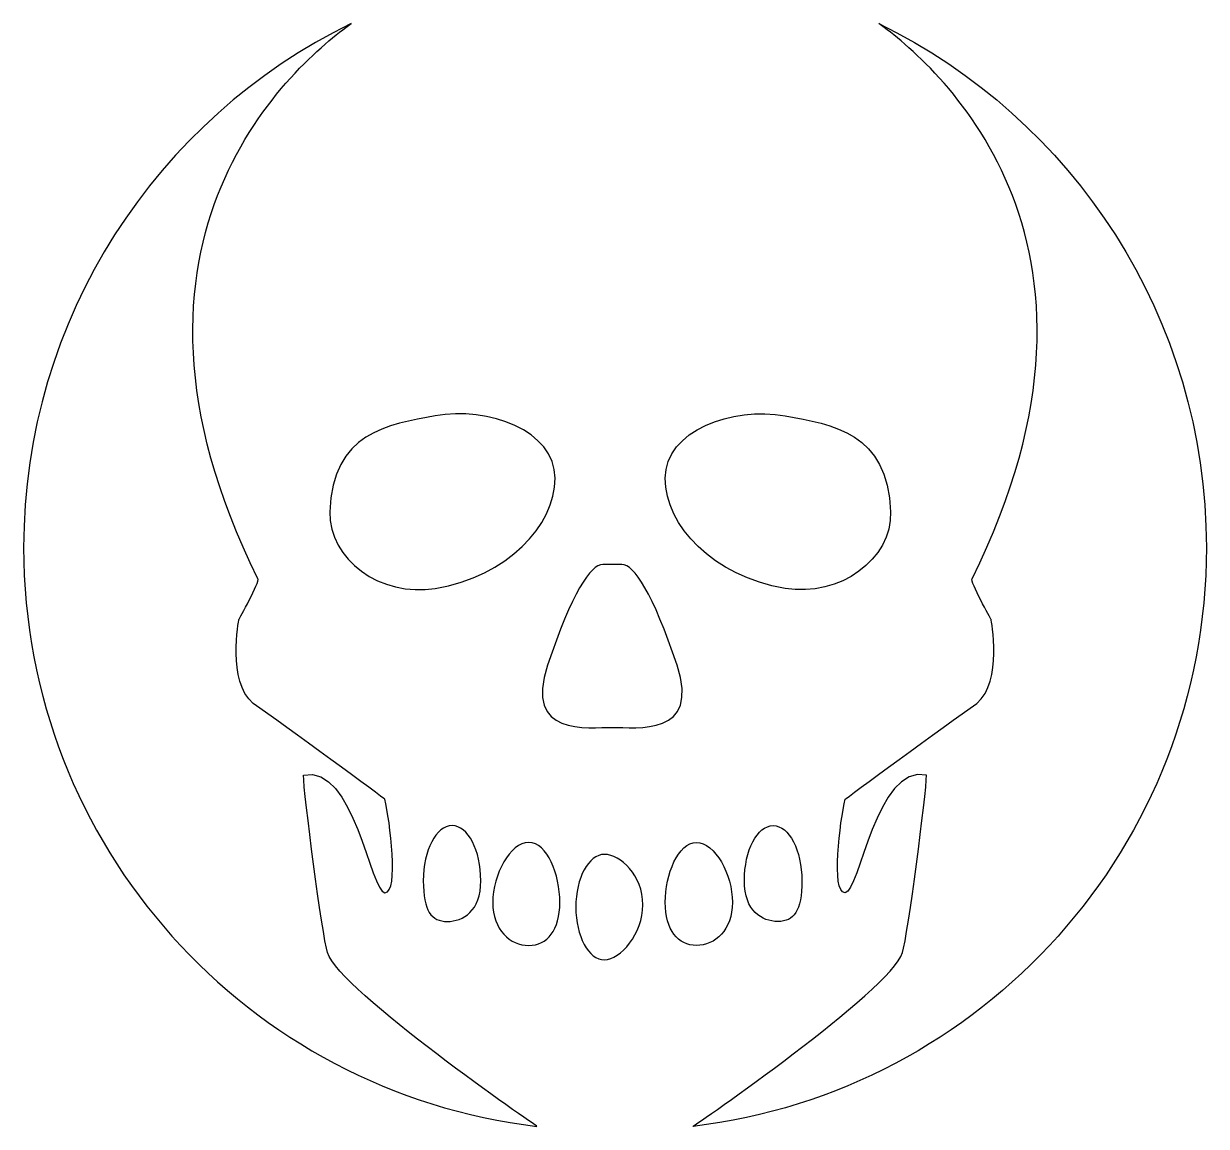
# Model space of a CAD drawing. Header units: centimetres. Extents: x -9.5 to 9.5, y -8.9 to 8.9.
import ezdxf

# ---------------------------------------------------------------- set-up
doc = ezdxf.new("R2010")
doc.units = ezdxf.units.CM
doc.header["$MEASUREMENT"] = 0
doc.layers.add('Camada 1', color=7, linetype='Continuous')

msp = doc.modelspace()

# ---------------------------------------------------------------- linework, layer by layer
at = {"layer": 'Camada 1'}
for points, knots in [([(-1.25469, -8.86095), (-5.90128, -8.30913), (-9.50459, -4.35565), (-9.50459, 0.43945), (-9.50459, 0.43945), (-9.50459, 4.1402), (-7.35826, 7.33967), (-4.24253, 8.86095), (-4.24253, 8.86095), (-5.08369, 8.25762), (-8.47285, 5.44618), (-5.73843, -0.06114), (-5.73843, -0.06114), (-5.69991, -0.09966), (-6.04654, -0.71585), (-6.04654, -0.71585), (-6.04654, -0.71585), (-6.04654, -0.71585), (-6.2391, -1.71719), (-5.81548, -2.0638), (-5.81548, -2.0638), (-5.31481, -2.41043), (-3.69725, -3.60434), (-3.69725, -3.60434), (-3.69725, -3.60434), (-3.62023, -3.95097), (-3.46616, -5.10635), (-3.69725, -5.10635), (-3.69725, -5.10635), (-3.92834, -5.10635), (-4.19789, -3.02662), (-5.00667, -3.21921), (-5.00667, -3.21921), (-5.00667, -3.48879), (-4.70438, -5.80408), (-4.62154, -6.06917), (-4.62154, -6.06917), (-4.42898, -6.68539), (-1.25469, -8.86095), (-1.25469, -8.86095)], [0, 0, 0, 0, 0.09090909, 0.09090909, 0.09090909, 0.09090909, 0.18181818, 0.18181818, 0.18181818, 0.18181818, 0.27272727, 0.27272727, 0.27272727, 0.27272727, 0.36363636, 0.36363636, 0.36363636, 0.36363636, 0.45454545, 0.45454545, 0.45454545, 0.45454545, 0.54545455, 0.54545455, 0.54545455, 0.54545455, 0.63636364, 0.63636364, 0.63636364, 0.63636364, 0.72727273, 0.72727273, 0.72727273, 0.72727273, 0.81818182, 0.81818182, 0.81818182, 0.81818182, 1, 1, 1, 1]), ([(1.25467, -8.86095), (5.90126, -8.30913), (9.50459, -4.35565), (9.50459, 0.43945), (9.50459, 0.43945), (9.50459, 4.14023), (7.35826, 7.33968), (4.2425, 8.86095), (4.2425, 8.86095), (5.08369, 8.25762), (8.47284, 5.44618), (5.7384, -0.06114), (5.7384, -0.06114), (5.69988, -0.09966), (6.04651, -0.71585), (6.04651, -0.71585), (6.04651, -0.71585), (6.04651, -0.71585), (6.23907, -1.71719), (5.81545, -2.0638), (5.81545, -2.0638), (5.31478, -2.41043), (3.69722, -3.60434), (3.69722, -3.60434), (3.69722, -3.60434), (3.6202, -3.95097), (3.46616, -5.10635), (3.69722, -5.10635), (3.69722, -5.10635), (3.92831, -5.10635), (4.19789, -3.02662), (5.00667, -3.21921), (5.00667, -3.21921), (5.00667, -3.48879), (4.70436, -5.80408), (4.62152, -6.06917), (4.62152, -6.06917), (4.42898, -6.68539), (1.25467, -8.86095), (1.25467, -8.86095)], [0, 0, 0, 0, 0.09090909, 0.09090909, 0.09090909, 0.09090909, 0.18181818, 0.18181818, 0.18181818, 0.18181818, 0.27272727, 0.27272727, 0.27272727, 0.27272727, 0.36363636, 0.36363636, 0.36363636, 0.36363636, 0.45454545, 0.45454545, 0.45454545, 0.45454545, 0.54545455, 0.54545455, 0.54545455, 0.54545455, 0.63636364, 0.63636364, 0.63636364, 0.63636364, 0.72727273, 0.72727273, 0.72727273, 0.72727273, 0.81818182, 0.81818182, 0.81818182, 0.81818182, 1, 1, 1, 1]), ([(-4.58302, 1.01719), (-4.5445, 2.28812), (-3.64184, 2.42073), (-2.88847, 2.5577), (-2.88847, 2.5577), (-2.04119, 2.71174), (-0.96283, 2.32209), (-0.96283, 1.55636), (-0.96283, 1.55636), (-0.96283, 0.79066), (-1.73309, -0.02267), (-2.88847, -0.21521), (-2.88847, -0.21521), (-3.76551, -0.36137), (-4.60622, 0.25186), (-4.58302, 1.01719)], [0, 0, 0, 0, 0.2, 0.2, 0.2, 0.2, 0.4, 0.4, 0.4, 0.4, 0.6, 0.6, 0.6, 0.6, 1, 1, 1, 1]), ([(4.42898, 1.01719), (4.39046, 2.28812), (3.4878, 2.42073), (2.7344, 2.5577), (2.7344, 2.5577), (1.88712, 2.71174), (0.80876, 2.32209), (0.80876, 1.55636), (0.80876, 1.55636), (0.80876, 0.79066), (1.57902, -0.02267), (2.7344, -0.21521), (2.7344, -0.21521), (3.61147, -0.36137), (4.45216, 0.25186), (4.42898, 1.01719)], [0, 0, 0, 0, 0.2, 0.2, 0.2, 0.2, 0.4, 0.4, 0.4, 0.4, 0.6, 0.6, 0.6, 0.6, 1, 1, 1, 1]), ([(0.11085, 0.16992), (0.30341, 0.16992), (0.61152, -0.29223), (0.99665, -1.44764), (0.99665, -1.44764), (1.38178, -2.60305), (0.34194, -2.44898), (-0.04322, -2.44898), (-0.04322, -2.44898), (-0.42838, -2.44898), (-1.46821, -2.60305), (-1.08309, -1.44764), (-1.08309, -1.44764), (-0.69797, -0.29223), (-0.38986, 0.16992), (-0.19729, 0.16992), (-0.19729, 0.16992), (-0.19729, 0.16992), (0.11085, 0.16992), (0.11085, 0.16992)], [0, 0, 0, 0, 0.16666667, 0.16666667, 0.16666667, 0.16666667, 0.33333333, 0.33333333, 0.33333333, 0.33333333, 0.5, 0.5, 0.5, 0.5, 0.66666667, 0.66666667, 0.66666667, 0.66666667, 1, 1, 1, 1]), ([(-3.08103, -4.91379), (-3.08103, -4.4246), (-2.87413, -4.02799), (-2.61888, -4.02799), (-2.61888, -4.02799), (-2.36363, -4.02799), (-2.15673, -4.42457), (-2.15673, -4.91379), (-2.15673, -4.91379), (-2.15673, -5.40301), (-2.44065, -5.5685), (-2.6959, -5.5685), (-2.6959, -5.5685), (-2.95115, -5.5685), (-3.08103, -5.40298), (-3.08103, -4.91379)], [0, 0, 0, 0, 0.2, 0.2, 0.2, 0.2, 0.4, 0.4, 0.4, 0.4, 0.6, 0.6, 0.6, 0.6, 1, 1, 1, 1]), ([(3.00401, -4.91379), (3.00401, -4.4246), (2.79711, -4.02799), (2.54184, -4.02799), (2.54184, -4.02799), (2.28662, -4.02799), (2.07969, -4.42457), (2.07969, -4.91379), (2.07969, -4.91379), (2.07969, -5.40301), (2.36361, -5.5685), (2.61886, -5.5685), (2.61886, -5.5685), (2.8741, -5.5685), (3.00401, -5.40298), (3.00401, -4.91379)], [0, 0, 0, 0, 0.2, 0.2, 0.2, 0.2, 0.4, 0.4, 0.4, 0.4, 0.6, 0.6, 0.6, 0.6, 1, 1, 1, 1]), ([(-1.96415, -5.26039), (-1.96415, -4.81372), (-1.68425, -4.29754), (-1.38646, -4.29754), (-1.38646, -4.29754), (-1.08867, -4.29754), (-0.88579, -4.81372), (-0.88579, -5.26039), (-0.88579, -5.26039), (-0.88579, -5.70706), (-1.08867, -5.95362), (-1.38646, -5.95362), (-1.38646, -5.95362), (-1.68425, -5.95362), (-1.96415, -5.70706), (-1.96415, -5.26039)], [0, 0, 0, 0, 0.2, 0.2, 0.2, 0.2, 0.4, 0.4, 0.4, 0.4, 0.6, 0.6, 0.6, 0.6, 1, 1, 1, 1]), ([(1.88713, -5.26039), (1.88713, -4.81372), (1.60723, -4.29754), (1.30944, -4.29754), (1.30944, -4.29754), (1.01165, -4.29754), (0.80877, -4.81372), (0.80877, -5.26039), (0.80877, -5.26039), (0.80877, -5.70706), (1.01165, -5.95362), (1.30944, -5.95362), (1.30944, -5.95362), (1.60723, -5.95362), (1.88713, -5.70706), (1.88713, -5.26039)], [0, 0, 0, 0, 0.2, 0.2, 0.2, 0.2, 0.4, 0.4, 0.4, 0.4, 0.6, 0.6, 0.6, 0.6, 1, 1, 1, 1]), ([(-0.63059, -5.33741), (-0.63059, -4.86944), (-0.42369, -4.49013), (-0.16844, -4.49013), (-0.16844, -4.49013), (0.08681, -4.49013), (0.44777, -4.83094), (0.44777, -5.29888), (0.44777, -5.29888), (0.44777, -5.76682), (0.0868, -6.18468), (-0.16844, -6.18468), (-0.16844, -6.18468), (-0.42368, -6.18468), (-0.63059, -5.80538), (-0.63059, -5.33741)], [0, 0, 0, 0, 0.2, 0.2, 0.2, 0.2, 0.4, 0.4, 0.4, 0.4, 0.6, 0.6, 0.6, 0.6, 1, 1, 1, 1])]:
    msp.add_open_spline(points, degree=3, knots=knots, dxfattribs=at)

doc.saveas('drawing.dxf')
